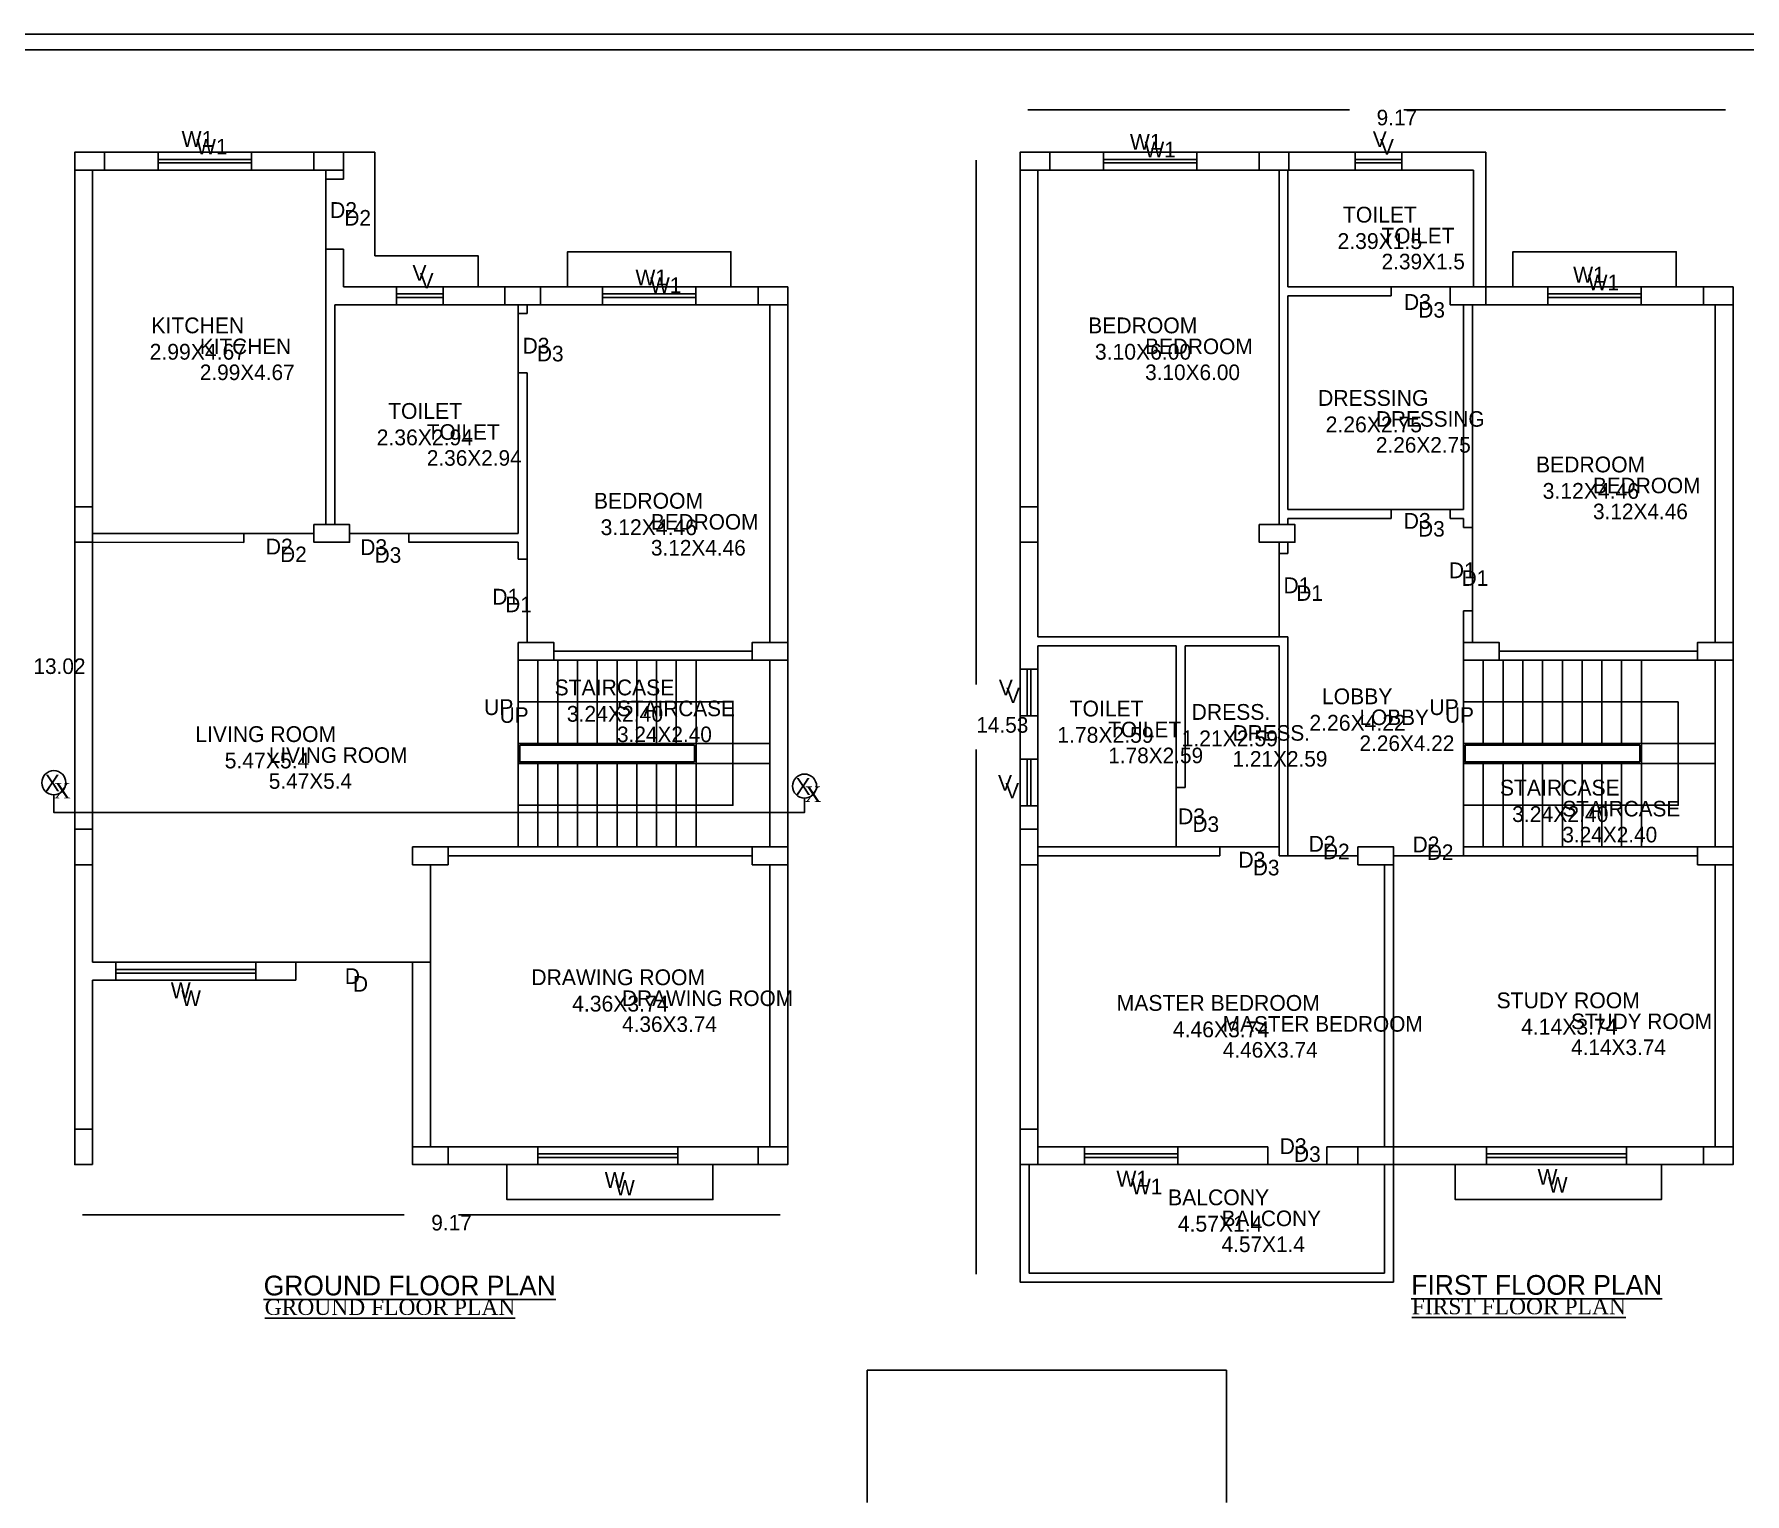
# Model space of a CAD drawing. Header units: metres. Extents: x -9383.9 to -9324.5, y 28762.6 to 28804.7.
# Drawn here: x -9367.95 to -9345.96, y 28785.9 to 28804.66 of the extents above; entities that cross this region are included whole.
import ezdxf

# ---------------------------------------------------------------- set-up
doc = ezdxf.new("R2010")
doc.units = ezdxf.units.M
for name, color, linetype in [('_D', 7, 'Continuous'), ('Chajja', 7, 'Continuous'), ('column', 7, 'Continuous'), ('FORMAT LINE', 7, 'Continuous'), ('rm text', 7, 'Continuous'), ('RM TXT', 7, 'Continuous'), ('SEC LINE', 7, 'Continuous'), ('SITE_PLAN', 7, 'Continuous'), ('STAIRS', 7, 'Continuous'), ('TEXT', 7, 'Continuous'), ('TEXT-D-W', 7, 'Continuous'), ('WALL', 7, 'Continuous'), ('win', 7, 'Continuous')]:
    doc.layers.add(name, color=color, linetype=linetype)

msp = doc.modelspace()

# ---------------------------------------------------------------- linework, layer by layer
at = {"layer": '_D'}
for p, q in [((-9352.623, 28787.483), (-9357.245, 28787.483)), ((-9357.245, 28787.483), (-9357.245, 28785.782)), ((-9352.623, 28785.782), (-9352.623, 28787.483))]:
    msp.add_line(p, q, dxfattribs=at)
at = {"layer": 'Chajja'}
for points in [[(-9363.976, 28803.144), (-9363.576, 28803.144), (-9363.576, 28801.814)], [(-9363.576, 28801.814), (-9362.247, 28801.814), (-9362.247, 28801.414)], [(-9361.096, 28801.414), (-9361.096, 28801.864), (-9358.996, 28801.864), (-9358.996, 28801.414)], [(-9348.942, 28801.414), (-9348.942, 28801.864), (-9346.842, 28801.864), (-9346.842, 28801.414)], [(-9361.877, 28790.128), (-9361.877, 28789.678), (-9359.227, 28789.678), (-9359.227, 28790.128)], [(-9349.684, 28790.128), (-9349.684, 28789.678), (-9347.034, 28789.678), (-9347.034, 28790.128)]]:
    msp.add_lwpolyline(points, dxfattribs=at)
at = {"layer": 'column'}
for points in [[(-9367.433, 28802.914), (-9367.052, 28802.914), (-9367.052, 28803.144), (-9367.433, 28803.144)], [(-9364.357, 28803.144), (-9363.976, 28803.144), (-9363.976, 28802.914), (-9364.357, 28802.914)], [(-9355.279, 28802.914), (-9354.898, 28802.914), (-9354.898, 28803.144), (-9355.279, 28803.144)], [(-9352.203, 28803.144), (-9351.822, 28803.144), (-9351.822, 28802.914), (-9352.203, 28802.914)], [(-9361.903, 28801.414), (-9361.445, 28801.414), (-9361.445, 28801.184), (-9361.903, 28801.184)], [(-9358.265, 28801.414), (-9358.646, 28801.414), (-9358.646, 28801.184), (-9358.265, 28801.184)], [(-9349.748, 28801.414), (-9349.291, 28801.414), (-9349.291, 28801.184), (-9349.748, 28801.184)], [(-9346.111, 28801.414), (-9346.492, 28801.414), (-9346.492, 28801.184), (-9346.111, 28801.184)], [(-9367.433, 28798.586), (-9367.203, 28798.586), (-9367.203, 28798.129), (-9367.433, 28798.129)], [(-9355.279, 28798.586), (-9355.049, 28798.586), (-9355.049, 28798.129), (-9355.279, 28798.129)], [(-9364.357, 28798.357), (-9363.9, 28798.357), (-9363.9, 28798.129), (-9364.357, 28798.129)], [(-9352.203, 28798.357), (-9351.746, 28798.357), (-9351.746, 28798.129), (-9352.203, 28798.129)], [(-9361.731, 28796.841), (-9361.274, 28796.841), (-9361.274, 28796.613), (-9361.731, 28796.613)], [(-9358.265, 28796.841), (-9358.722, 28796.841), (-9358.722, 28796.613), (-9358.265, 28796.613)], [(-9349.577, 28796.841), (-9349.12, 28796.841), (-9349.12, 28796.613), (-9349.577, 28796.613)], [(-9346.111, 28796.841), (-9346.568, 28796.841), (-9346.568, 28796.613), (-9346.111, 28796.613)], [(-9367.433, 28794.441), (-9367.203, 28794.441), (-9367.203, 28793.984), (-9367.433, 28793.984)], [(-9355.279, 28794.441), (-9355.049, 28794.441), (-9355.049, 28793.984), (-9355.279, 28793.984)], [(-9363.089, 28794.213), (-9362.632, 28794.213), (-9362.632, 28793.984), (-9363.089, 28793.984)], [(-9358.265, 28794.213), (-9358.722, 28794.213), (-9358.722, 28793.984), (-9358.265, 28793.984)], [(-9350.935, 28794.214), (-9350.478, 28794.214), (-9350.478, 28793.984), (-9350.935, 28793.984)], [(-9346.111, 28794.213), (-9346.568, 28794.213), (-9346.568, 28793.984), (-9346.111, 28793.984)], [(-9367.203, 28790.128), (-9367.433, 28790.128), (-9367.433, 28790.585), (-9367.203, 28790.585)], [(-9355.049, 28790.128), (-9355.279, 28790.128), (-9355.279, 28790.585), (-9355.049, 28790.585)], [(-9363.089, 28790.358), (-9362.632, 28790.358), (-9362.632, 28790.128), (-9363.089, 28790.128)], [(-9358.646, 28790.358), (-9358.265, 28790.358), (-9358.265, 28790.128), (-9358.646, 28790.128)], [(-9350.935, 28790.358), (-9350.478, 28790.358), (-9350.478, 28790.128), (-9350.935, 28790.128)], [(-9346.492, 28790.358), (-9346.111, 28790.358), (-9346.111, 28790.128), (-9346.492, 28790.128)]]:
    msp.add_lwpolyline(points, close=True, dxfattribs=at)
at = {"layer": 'FORMAT LINE'}
for points in [[(-9383.883, 28762.611), (-9324.483, 28762.611), (-9324.483, 28804.661), (-9383.883, 28804.661)], [(-9383.683, 28762.851), (-9324.683, 28762.851), (-9324.683, 28804.461), (-9383.683, 28804.461)]]:
    msp.add_lwpolyline(points, close=True, dxfattribs=at)
at = {"layer": 'SEC LINE'}
msp.add_lwpolyline([(-9358.05, 28794.839), (-9358.05, 28794.656), (-9367.702, 28794.656), (-9367.702, 28794.883)], dxfattribs=at)
for centre in [(-9367.702, 28795.038), (-9358.05, 28794.994)]:
    msp.add_circle(centre, 0.155, dxfattribs=at)
at = {"layer": 'SITE_PLAN'}
for p, q in [((-9383.883, 28804.661), (-9324.483, 28804.661)), ((-9324.483, 28804.661), (-9383.883, 28804.661)), ((-9324.683, 28804.461), (-9383.683, 28804.461)), ((-9355.179, 28803.69), (-9351.045, 28803.69)), ((-9346.211, 28803.69), (-9350.345, 28803.69)), ((-9367.052, 28803.144), (-9367.433, 28803.144)), ((-9367.433, 28803.144), (-9367.433, 28802.914)), ((-9366.362, 28803.144), (-9367.052, 28803.144)), ((-9367.052, 28802.914), (-9367.052, 28803.144)), ((-9366.362, 28802.914), (-9366.362, 28803.144)), ((-9366.362, 28803.144), (-9365.162, 28803.144)), ((-9366.362, 28803.052), (-9365.162, 28803.052)), ((-9366.362, 28803.006), (-9365.162, 28803.006)), ((-9364.357, 28803.144), (-9365.162, 28803.144)), ((-9365.162, 28802.914), (-9365.162, 28803.144)), ((-9364.357, 28803.144), (-9363.976, 28803.144)), ((-9364.357, 28802.914), (-9364.357, 28803.144)), ((-9363.976, 28803.144), (-9363.976, 28802.914)), ((-9363.976, 28803.144), (-9363.576, 28803.144)), ((-9363.576, 28803.144), (-9363.576, 28801.814)), ((-9355.842, 28803.044), (-9355.842, 28796.299)), ((-9354.898, 28803.144), (-9355.279, 28803.144)), ((-9355.279, 28803.144), (-9355.279, 28802.914)), ((-9354.208, 28803.144), (-9354.898, 28803.144)), ((-9354.898, 28802.914), (-9354.898, 28803.144)), ((-9354.208, 28802.914), (-9354.208, 28803.144)), ((-9354.208, 28803.144), (-9353.008, 28803.144)), ((-9354.208, 28803.052), (-9353.008, 28803.052)), ((-9354.208, 28803.006), (-9353.008, 28803.006)), ((-9352.203, 28803.144), (-9353.008, 28803.144)), ((-9353.008, 28802.914), (-9353.008, 28803.144)), ((-9352.203, 28803.144), (-9351.822, 28803.144)), ((-9352.203, 28802.914), (-9352.203, 28803.144)), ((-9351.822, 28803.144), (-9350.97, 28803.144)), ((-9351.822, 28803.144), (-9351.822, 28802.914)), ((-9350.97, 28803.144), (-9350.37, 28803.144)), ((-9350.97, 28802.914), (-9350.97, 28803.144)), ((-9350.97, 28803.052), (-9350.37, 28803.052)), ((-9350.97, 28803.006), (-9350.37, 28803.006)), ((-9350.37, 28803.144), (-9349.291, 28803.144)), ((-9350.37, 28802.914), (-9350.37, 28803.144)), ((-9349.291, 28801.414), (-9349.291, 28803.144)), ((-9367.433, 28802.914), (-9367.433, 28798.586)), ((-9367.433, 28802.914), (-9367.052, 28802.914)), ((-9367.203, 28802.914), (-9367.203, 28798.586)), ((-9367.052, 28802.914), (-9366.362, 28802.914)), ((-9366.362, 28802.914), (-9365.162, 28802.914)), ((-9365.162, 28802.914), (-9364.357, 28802.914)), ((-9363.976, 28802.914), (-9364.357, 28802.914)), ((-9364.206, 28802.914), (-9364.206, 28802.799)), ((-9364.206, 28802.799), (-9363.976, 28802.799)), ((-9364.206, 28802.799), (-9364.206, 28801.899)), ((-9363.976, 28802.799), (-9363.976, 28802.914)), ((-9355.279, 28802.914), (-9355.279, 28798.586)), ((-9355.279, 28802.914), (-9354.898, 28802.914)), ((-9355.049, 28802.914), (-9355.049, 28798.586)), ((-9354.898, 28802.914), (-9354.208, 28802.914)), ((-9354.208, 28802.914), (-9353.008, 28802.914)), ((-9353.008, 28802.914), (-9352.203, 28802.914)), ((-9351.822, 28802.914), (-9352.203, 28802.914)), ((-9351.95, 28798.357), (-9351.95, 28802.914)), ((-9351.835, 28801.414), (-9351.835, 28802.914)), ((-9351.835, 28802.914), (-9350.97, 28802.914)), ((-9350.97, 28802.914), (-9350.37, 28802.914)), ((-9350.37, 28802.914), (-9349.449, 28802.914)), ((-9349.449, 28801.414), (-9349.449, 28802.914)), ((-9364.206, 28801.899), (-9364.206, 28798.357)), ((-9364.206, 28801.899), (-9363.976, 28801.899)), ((-9363.976, 28801.414), (-9363.976, 28801.899)), ((-9363.576, 28801.814), (-9362.247, 28801.814)), ((-9362.247, 28801.814), (-9362.247, 28801.414)), ((-9361.096, 28801.414), (-9361.096, 28801.864)), ((-9361.096, 28801.864), (-9358.996, 28801.864)), ((-9358.996, 28801.864), (-9358.996, 28801.414)), ((-9348.942, 28801.414), (-9348.942, 28801.864)), ((-9348.942, 28801.864), (-9346.842, 28801.864)), ((-9346.842, 28801.864), (-9346.842, 28801.414)), ((-9363.976, 28801.414), (-9363.297, 28801.414)), ((-9363.297, 28801.184), (-9363.297, 28801.414)), ((-9363.297, 28801.414), (-9362.697, 28801.414)), ((-9363.297, 28801.322), (-9362.697, 28801.322)), ((-9363.297, 28801.276), (-9362.697, 28801.276)), ((-9362.697, 28801.184), (-9362.697, 28801.414)), ((-9362.697, 28801.414), (-9361.903, 28801.414)), ((-9361.903, 28801.414), (-9361.445, 28801.414)), ((-9361.903, 28801.184), (-9361.903, 28801.414)), ((-9361.445, 28801.414), (-9360.646, 28801.414)), ((-9361.445, 28801.414), (-9361.445, 28801.184)), ((-9360.646, 28801.414), (-9359.446, 28801.414)), ((-9360.646, 28801.184), (-9360.646, 28801.414)), ((-9360.646, 28801.322), (-9359.446, 28801.322)), ((-9360.646, 28801.276), (-9359.446, 28801.276)), ((-9359.446, 28801.414), (-9358.646, 28801.414)), ((-9359.446, 28801.184), (-9359.446, 28801.414)), ((-9358.265, 28801.414), (-9358.646, 28801.414)), ((-9358.646, 28801.414), (-9358.646, 28801.184)), ((-9358.265, 28801.184), (-9358.265, 28801.414)), ((-9351.835, 28801.414), (-9350.51, 28801.414)), ((-9351.835, 28798.549), (-9351.835, 28801.299)), ((-9351.835, 28801.299), (-9350.51, 28801.299)), ((-9350.51, 28801.299), (-9350.51, 28801.414)), ((-9349.748, 28801.414), (-9350.51, 28801.414)), ((-9349.748, 28801.414), (-9349.291, 28801.414)), ((-9349.748, 28801.184), (-9349.748, 28801.414)), ((-9349.291, 28801.414), (-9348.492, 28801.414)), ((-9349.291, 28801.414), (-9349.291, 28801.184)), ((-9348.492, 28801.414), (-9347.292, 28801.414)), ((-9348.492, 28801.184), (-9348.492, 28801.414)), ((-9348.492, 28801.322), (-9347.292, 28801.322)), ((-9348.492, 28801.276), (-9347.292, 28801.276)), ((-9347.292, 28801.184), (-9347.292, 28801.414)), ((-9347.292, 28801.414), (-9346.492, 28801.414)), ((-9346.111, 28801.414), (-9346.492, 28801.414)), ((-9346.492, 28801.414), (-9346.492, 28801.184)), ((-9346.111, 28796.841), (-9346.111, 28801.414)), ((-9346.111, 28801.184), (-9346.111, 28801.414)), ((-9364.091, 28798.357), (-9364.091, 28801.184)), ((-9364.091, 28801.184), (-9363.297, 28801.184)), ((-9363.297, 28801.184), (-9362.697, 28801.184)), ((-9362.697, 28801.184), (-9361.903, 28801.184)), ((-9361.445, 28801.184), (-9361.903, 28801.184)), ((-9361.731, 28801.184), (-9361.731, 28801.069)), ((-9361.731, 28801.069), (-9361.616, 28801.069)), ((-9361.731, 28800.307), (-9361.731, 28801.069)), ((-9361.616, 28801.184), (-9361.616, 28801.069)), ((-9361.445, 28801.184), (-9360.646, 28801.184)), ((-9360.646, 28801.184), (-9359.446, 28801.184)), ((-9359.446, 28801.184), (-9358.646, 28801.184)), ((-9358.646, 28801.184), (-9358.265, 28801.184)), ((-9358.495, 28801.184), (-9358.495, 28796.841)), ((-9358.265, 28801.184), (-9358.265, 28796.841)), ((-9349.291, 28801.184), (-9349.748, 28801.184)), ((-9349.577, 28798.549), (-9349.577, 28801.184)), ((-9349.462, 28798.319), (-9349.462, 28801.184)), ((-9349.291, 28801.184), (-9348.492, 28801.184)), ((-9348.492, 28801.184), (-9347.292, 28801.184)), ((-9347.292, 28801.184), (-9346.492, 28801.184)), ((-9346.492, 28801.184), (-9346.111, 28801.184)), ((-9346.341, 28796.841), (-9346.341, 28801.184)), ((-9361.731, 28800.307), (-9361.731, 28798.244)), ((-9361.731, 28800.307), (-9361.616, 28800.307)), ((-9361.616, 28800.307), (-9361.616, 28797.911)), ((-9367.433, 28798.586), (-9367.203, 28798.586)), ((-9367.433, 28798.129), (-9367.433, 28798.586)), ((-9367.203, 28798.586), (-9367.203, 28798.129)), ((-9355.279, 28798.586), (-9355.049, 28798.586)), ((-9355.279, 28798.129), (-9355.279, 28798.586)), ((-9355.049, 28798.586), (-9355.049, 28798.129)), ((-9351.835, 28798.549), (-9350.51, 28798.549)), ((-9351.835, 28798.357), (-9351.835, 28798.434)), ((-9351.835, 28798.434), (-9350.51, 28798.434)), ((-9350.51, 28798.434), (-9350.51, 28798.549)), ((-9349.748, 28798.549), (-9350.51, 28798.549)), ((-9349.748, 28798.549), (-9349.577, 28798.549)), ((-9349.748, 28798.434), (-9349.748, 28798.549)), ((-9349.748, 28798.434), (-9349.577, 28798.434)), ((-9349.577, 28798.319), (-9349.577, 28798.434)), ((-9367.203, 28798.244), (-9365.257, 28798.243)), ((-9365.257, 28798.128), (-9365.257, 28798.243)), ((-9365.257, 28798.243), (-9364.357, 28798.243)), ((-9364.357, 28798.357), (-9363.9, 28798.357)), ((-9364.357, 28798.129), (-9364.357, 28798.357)), ((-9363.9, 28798.357), (-9363.9, 28798.129)), ((-9363.138, 28798.243), (-9363.9, 28798.243)), ((-9363.138, 28798.243), (-9361.731, 28798.244)), ((-9363.138, 28798.243), (-9363.138, 28798.128)), ((-9352.203, 28798.357), (-9351.746, 28798.357)), ((-9352.203, 28798.129), (-9352.203, 28798.357)), ((-9351.746, 28798.357), (-9351.746, 28798.129)), ((-9349.577, 28798.319), (-9349.462, 28798.319)), ((-9349.462, 28797.249), (-9349.462, 28798.319)), ((-9367.433, 28798.129), (-9367.433, 28794.441)), ((-9367.203, 28798.129), (-9367.433, 28798.129)), ((-9367.203, 28798.129), (-9367.203, 28794.441)), ((-9367.203, 28798.129), (-9365.257, 28798.128)), ((-9363.9, 28798.129), (-9364.357, 28798.129)), ((-9363.138, 28798.129), (-9361.731, 28798.129)), ((-9361.731, 28798.129), (-9361.731, 28797.911)), ((-9355.279, 28798.129), (-9355.279, 28794.441)), ((-9355.049, 28798.129), (-9355.279, 28798.129)), ((-9355.049, 28798.129), (-9355.049, 28796.914)), ((-9351.746, 28798.129), (-9352.203, 28798.129)), ((-9351.95, 28797.984), (-9351.95, 28798.129)), ((-9351.95, 28797.984), (-9351.835, 28797.984)), ((-9351.95, 28797.984), (-9351.95, 28796.914)), ((-9351.835, 28797.984), (-9351.835, 28798.129)), ((-9361.731, 28797.911), (-9361.616, 28797.911)), ((-9361.616, 28797.911), (-9361.616, 28796.841)), ((-9349.577, 28796.841), (-9349.577, 28797.249)), ((-9349.577, 28797.249), (-9349.462, 28797.249)), ((-9349.462, 28796.841), (-9349.462, 28797.249)), ((-9361.731, 28796.841), (-9361.274, 28796.841)), ((-9361.731, 28796.613), (-9361.731, 28796.841)), ((-9361.274, 28796.841), (-9361.274, 28796.613)), ((-9358.265, 28796.841), (-9358.722, 28796.841)), ((-9358.722, 28796.841), (-9358.722, 28796.613)), ((-9358.265, 28796.613), (-9358.265, 28796.841)), ((-9355.049, 28796.914), (-9351.835, 28796.914)), ((-9351.835, 28796.799), (-9351.835, 28796.914)), ((-9349.577, 28796.841), (-9349.12, 28796.841)), ((-9349.577, 28796.613), (-9349.577, 28796.841)), ((-9349.12, 28796.841), (-9349.12, 28796.613)), ((-9346.111, 28796.841), (-9346.568, 28796.841)), ((-9346.568, 28796.841), (-9346.568, 28796.613)), ((-9346.111, 28796.613), (-9346.111, 28796.841)), ((-9361.731, 28795.54), (-9361.731, 28796.613)), ((-9361.274, 28796.613), (-9361.731, 28796.613)), ((-9361.477, 28795.54), (-9361.477, 28796.613)), ((-9361.274, 28796.728), (-9358.722, 28796.728)), ((-9361.274, 28796.613), (-9358.722, 28796.613)), ((-9361.223, 28795.54), (-9361.223, 28796.613)), ((-9360.969, 28795.54), (-9360.969, 28796.613)), ((-9360.715, 28795.54), (-9360.715, 28796.613)), ((-9360.461, 28795.54), (-9360.461, 28796.613)), ((-9360.207, 28795.54), (-9360.207, 28796.613)), ((-9359.953, 28795.54), (-9359.953, 28796.613)), ((-9359.699, 28795.54), (-9359.699, 28796.613)), ((-9359.445, 28794.213), (-9359.445, 28796.613)), ((-9358.722, 28796.613), (-9358.265, 28796.613)), ((-9358.495, 28796.613), (-9358.495, 28794.213)), ((-9358.265, 28796.613), (-9358.265, 28794.213)), ((-9355.049, 28796.799), (-9353.271, 28796.799)), ((-9355.049, 28796.799), (-9355.049, 28794.441)), ((-9353.271, 28796.799), (-9353.271, 28794.975)), ((-9353.156, 28796.799), (-9351.95, 28796.799)), ((-9353.156, 28796.799), (-9353.156, 28794.975)), ((-9351.95, 28796.799), (-9351.95, 28794.098)), ((-9351.835, 28796.799), (-9351.835, 28794.098)), ((-9349.577, 28795.54), (-9349.577, 28796.613)), ((-9349.12, 28796.613), (-9349.577, 28796.613)), ((-9349.323, 28795.54), (-9349.323, 28796.613)), ((-9349.12, 28796.728), (-9346.568, 28796.728)), ((-9349.12, 28796.613), (-9346.568, 28796.613)), ((-9349.069, 28795.54), (-9349.069, 28796.613)), ((-9348.815, 28795.54), (-9348.815, 28796.613)), ((-9348.561, 28795.54), (-9348.561, 28796.613)), ((-9348.307, 28795.54), (-9348.307, 28796.613)), ((-9348.053, 28795.54), (-9348.053, 28796.613)), ((-9347.799, 28795.54), (-9347.799, 28796.613)), ((-9347.545, 28795.54), (-9347.545, 28796.613)), ((-9347.291, 28794.213), (-9347.291, 28796.613)), ((-9346.568, 28796.613), (-9346.111, 28796.613)), ((-9346.341, 28796.613), (-9346.341, 28794.213)), ((-9346.111, 28796.613), (-9346.111, 28794.213)), ((-9355.279, 28796.499), (-9355.279, 28795.899)), ((-9355.049, 28796.499), (-9355.279, 28796.499)), ((-9355.187, 28796.499), (-9355.187, 28795.899)), ((-9355.141, 28796.499), (-9355.141, 28795.899)), ((-9355.049, 28796.499), (-9355.049, 28795.899)), ((-9355.049, 28795.899), (-9355.279, 28795.899)), ((-9361.731, 28795.286), (-9361.731, 28795.54)), ((-9361.731, 28795.54), (-9359.445, 28795.54)), ((-9361.711, 28795.306), (-9361.711, 28795.52)), ((-9361.711, 28795.52), (-9359.465, 28795.52)), ((-9359.465, 28795.52), (-9359.465, 28795.306)), ((-9359.445, 28795.54), (-9358.495, 28795.54)), ((-9359.445, 28795.54), (-9359.445, 28795.286)), ((-9349.577, 28795.286), (-9349.577, 28795.54)), ((-9349.577, 28795.54), (-9347.291, 28795.54)), ((-9349.557, 28795.306), (-9349.557, 28795.52)), ((-9349.557, 28795.52), (-9347.311, 28795.52)), ((-9347.311, 28795.52), (-9347.311, 28795.306)), ((-9347.291, 28795.54), (-9346.341, 28795.54)), ((-9347.291, 28795.54), (-9347.291, 28795.286)), ((-9359.465, 28795.306), (-9361.711, 28795.306)), ((-9355.842, 28788.718), (-9355.842, 28795.463)), ((-9355.279, 28794.741), (-9355.279, 28795.341)), ((-9355.049, 28795.341), (-9355.279, 28795.341)), ((-9355.187, 28794.741), (-9355.187, 28795.341)), ((-9355.141, 28794.741), (-9355.141, 28795.341)), ((-9355.049, 28794.741), (-9355.049, 28795.341)), ((-9347.311, 28795.306), (-9349.557, 28795.306)), ((-9361.731, 28794.213), (-9361.731, 28795.286)), ((-9359.445, 28795.286), (-9361.731, 28795.286)), ((-9361.477, 28794.213), (-9361.477, 28795.286)), ((-9361.223, 28794.213), (-9361.223, 28795.286)), ((-9360.969, 28794.213), (-9360.969, 28795.286)), ((-9360.715, 28794.213), (-9360.715, 28795.286)), ((-9360.461, 28794.213), (-9360.461, 28795.286)), ((-9360.207, 28794.213), (-9360.207, 28795.286)), ((-9359.953, 28794.213), (-9359.953, 28795.286)), ((-9359.699, 28794.213), (-9359.699, 28795.286)), ((-9359.445, 28795.286), (-9358.495, 28795.286)), ((-9349.577, 28794.213), (-9349.577, 28795.286)), ((-9347.291, 28795.286), (-9349.577, 28795.286)), ((-9349.323, 28794.213), (-9349.323, 28795.286)), ((-9349.069, 28794.213), (-9349.069, 28795.286)), ((-9348.815, 28794.213), (-9348.815, 28795.286)), ((-9348.561, 28794.213), (-9348.561, 28795.286)), ((-9348.307, 28794.213), (-9348.307, 28795.286)), ((-9348.053, 28794.213), (-9348.053, 28795.286)), ((-9347.799, 28794.213), (-9347.799, 28795.286)), ((-9347.545, 28794.213), (-9347.545, 28795.286)), ((-9347.291, 28795.286), (-9346.341, 28795.286)), ((-9367.702, 28794.656), (-9367.702, 28794.883)), ((-9353.156, 28794.975), (-9353.271, 28794.975)), ((-9353.271, 28794.975), (-9353.271, 28794.213)), ((-9358.05, 28794.656), (-9367.702, 28794.656)), ((-9358.05, 28794.839), (-9358.05, 28794.656)), ((-9355.049, 28794.741), (-9355.279, 28794.741)), ((-9367.433, 28794.441), (-9367.203, 28794.441)), ((-9367.433, 28793.984), (-9367.433, 28794.441)), ((-9367.203, 28794.441), (-9367.203, 28793.984)), ((-9355.279, 28794.441), (-9355.049, 28794.441)), ((-9355.279, 28793.984), (-9355.279, 28794.441)), ((-9355.049, 28794.441), (-9355.049, 28793.984)), ((-9363.089, 28794.213), (-9362.632, 28794.213)), ((-9363.089, 28793.984), (-9363.089, 28794.213)), ((-9362.632, 28794.213), (-9358.722, 28794.213)), ((-9362.632, 28794.213), (-9362.632, 28793.984)), ((-9358.265, 28794.213), (-9358.722, 28794.213)), ((-9358.722, 28794.213), (-9358.722, 28793.984)), ((-9358.265, 28793.984), (-9358.265, 28794.213)), ((-9352.712, 28794.213), (-9355.049, 28794.213)), ((-9352.712, 28794.098), (-9352.712, 28794.213)), ((-9352.712, 28794.213), (-9351.95, 28794.213)), ((-9350.935, 28794.214), (-9350.478, 28794.214)), ((-9350.935, 28793.984), (-9350.935, 28794.214)), ((-9350.478, 28794.214), (-9350.478, 28793.984)), ((-9349.577, 28794.213), (-9346.568, 28794.213)), ((-9349.577, 28794.213), (-9349.577, 28794.098)), ((-9346.111, 28794.213), (-9346.568, 28794.213)), ((-9346.568, 28794.213), (-9346.568, 28793.984)), ((-9346.111, 28793.984), (-9346.111, 28794.213)), ((-9367.433, 28793.984), (-9367.433, 28790.585)), ((-9367.203, 28793.984), (-9367.433, 28793.984)), ((-9367.203, 28793.984), (-9367.203, 28792.729)), ((-9362.632, 28793.984), (-9363.089, 28793.984)), ((-9362.859, 28792.729), (-9362.859, 28793.984)), ((-9362.632, 28794.098), (-9358.722, 28794.098)), ((-9358.722, 28793.984), (-9358.265, 28793.984)), ((-9358.495, 28793.984), (-9358.495, 28790.358)), ((-9358.265, 28793.984), (-9358.265, 28790.358)), ((-9355.279, 28793.984), (-9355.279, 28790.585)), ((-9355.049, 28793.984), (-9355.279, 28793.984)), ((-9352.712, 28794.098), (-9355.049, 28794.098)), ((-9355.049, 28790.585), (-9355.049, 28793.984)), ((-9351.835, 28794.098), (-9351.95, 28794.098)), ((-9351.835, 28794.098), (-9350.935, 28794.098)), ((-9350.478, 28793.984), (-9350.935, 28793.984)), ((-9350.593, 28793.984), (-9350.593, 28790.358)), ((-9349.577, 28794.098), (-9350.478, 28794.098)), ((-9350.478, 28793.984), (-9350.478, 28790.358)), ((-9349.577, 28794.098), (-9346.568, 28794.098)), ((-9346.568, 28793.984), (-9346.111, 28793.984)), ((-9346.341, 28793.984), (-9346.341, 28790.358)), ((-9346.111, 28793.984), (-9346.111, 28790.358)), ((-9367.203, 28792.729), (-9366.903, 28792.729)), ((-9366.903, 28792.729), (-9365.103, 28792.729)), ((-9366.903, 28792.499), (-9366.903, 28792.729)), ((-9365.103, 28792.729), (-9364.589, 28792.729)), ((-9365.103, 28792.499), (-9365.103, 28792.729)), ((-9364.589, 28792.499), (-9364.589, 28792.729)), ((-9363.089, 28792.729), (-9364.589, 28792.729)), ((-9363.089, 28792.729), (-9362.859, 28792.729)), ((-9363.089, 28792.729), (-9363.089, 28790.358)), ((-9362.859, 28792.729), (-9362.859, 28790.358)), ((-9367.203, 28790.585), (-9367.203, 28792.499)), ((-9367.203, 28792.499), (-9366.903, 28792.499)), ((-9366.903, 28792.637), (-9365.103, 28792.637)), ((-9366.903, 28792.591), (-9365.103, 28792.591)), ((-9366.903, 28792.499), (-9365.103, 28792.499)), ((-9365.103, 28792.499), (-9364.589, 28792.499)), ((-9367.433, 28790.128), (-9367.433, 28790.585)), ((-9367.433, 28790.585), (-9367.203, 28790.585)), ((-9367.203, 28790.585), (-9367.203, 28790.128)), ((-9355.279, 28790.128), (-9355.279, 28790.585)), ((-9355.279, 28790.585), (-9355.049, 28790.585)), ((-9355.049, 28790.585), (-9355.049, 28790.128)), ((-9363.089, 28790.358), (-9362.632, 28790.358)), ((-9363.089, 28790.128), (-9363.089, 28790.358)), ((-9362.632, 28790.358), (-9361.477, 28790.358)), ((-9362.632, 28790.358), (-9362.632, 28790.128)), ((-9361.477, 28790.358), (-9359.677, 28790.358)), ((-9361.477, 28790.128), (-9361.477, 28790.358)), ((-9361.477, 28790.266), (-9359.677, 28790.266)), ((-9359.677, 28790.358), (-9358.646, 28790.358)), ((-9359.677, 28790.128), (-9359.677, 28790.358)), ((-9358.646, 28790.358), (-9358.265, 28790.358)), ((-9358.646, 28790.128), (-9358.646, 28790.358)), ((-9358.265, 28790.358), (-9358.265, 28790.128)), ((-9354.449, 28790.358), (-9355.049, 28790.358)), ((-9354.449, 28790.358), (-9353.249, 28790.358)), ((-9354.449, 28790.128), (-9354.449, 28790.358)), ((-9354.449, 28790.266), (-9353.249, 28790.266)), ((-9352.095, 28790.358), (-9353.249, 28790.358)), ((-9353.249, 28790.128), (-9353.249, 28790.358)), ((-9352.095, 28790.128), (-9352.095, 28790.358)), ((-9350.935, 28790.358), (-9351.333, 28790.358)), ((-9351.333, 28790.128), (-9351.333, 28790.358)), ((-9350.935, 28790.358), (-9350.478, 28790.358)), ((-9350.935, 28790.128), (-9350.935, 28790.358)), ((-9350.478, 28790.358), (-9349.284, 28790.358)), ((-9350.478, 28790.358), (-9350.478, 28790.128)), ((-9349.284, 28790.358), (-9347.484, 28790.358)), ((-9349.284, 28790.128), (-9349.284, 28790.358)), ((-9349.284, 28790.266), (-9347.484, 28790.266)), ((-9347.484, 28790.358), (-9346.492, 28790.358)), ((-9347.484, 28790.128), (-9347.484, 28790.358)), ((-9346.492, 28790.358), (-9346.111, 28790.358)), ((-9346.492, 28790.128), (-9346.492, 28790.358)), ((-9346.111, 28790.358), (-9346.111, 28790.128)), ((-9367.203, 28790.128), (-9367.433, 28790.128)), ((-9362.632, 28790.128), (-9363.089, 28790.128)), ((-9362.632, 28790.128), (-9361.477, 28790.128)), ((-9361.877, 28790.128), (-9361.877, 28789.678)), ((-9361.477, 28790.22), (-9359.677, 28790.22)), ((-9361.477, 28790.128), (-9359.677, 28790.128)), ((-9359.677, 28790.128), (-9358.646, 28790.128)), ((-9359.227, 28789.678), (-9359.227, 28790.128)), ((-9358.265, 28790.128), (-9358.646, 28790.128)), ((-9355.049, 28790.128), (-9355.279, 28790.128)), ((-9355.279, 28790.128), (-9355.279, 28788.618)), ((-9355.164, 28790.128), (-9355.164, 28788.733)), ((-9354.449, 28790.128), (-9355.049, 28790.128)), ((-9354.449, 28790.22), (-9353.249, 28790.22)), ((-9354.449, 28790.128), (-9353.249, 28790.128)), ((-9352.095, 28790.128), (-9353.249, 28790.128)), ((-9351.333, 28790.128), (-9352.095, 28790.128)), ((-9350.935, 28790.128), (-9351.333, 28790.128)), ((-9350.478, 28790.128), (-9350.935, 28790.128)), ((-9350.594, 28788.733), (-9350.594, 28790.128)), ((-9350.479, 28788.618), (-9350.479, 28790.128)), ((-9349.284, 28790.128), (-9350.478, 28790.128)), ((-9349.684, 28790.128), (-9349.684, 28789.678)), ((-9349.284, 28790.22), (-9347.484, 28790.22)), ((-9349.284, 28790.128), (-9347.484, 28790.128)), ((-9347.484, 28790.128), (-9346.492, 28790.128)), ((-9347.034, 28789.678), (-9347.034, 28790.128)), ((-9346.111, 28790.128), (-9346.492, 28790.128)), ((-9361.877, 28789.678), (-9359.227, 28789.678)), ((-9349.684, 28789.678), (-9347.034, 28789.678)), ((-9367.333, 28789.481), (-9363.199, 28789.481)), ((-9358.365, 28789.481), (-9362.499, 28789.481)), ((-9355.164, 28788.733), (-9350.594, 28788.733)), ((-9355.279, 28788.618), (-9350.479, 28788.618)), ((-9352.623, 28787.483), (-9357.245, 28787.483)), ((-9357.245, 28787.483), (-9357.245, 28785.782)), ((-9352.623, 28785.782), (-9352.623, 28787.483))]:
    msp.add_line(p, q, dxfattribs=at)
for points in [[(-9361.731, 28794.749), (-9358.97, 28794.749), (-9358.97, 28796.076)], [(-9358.97, 28796.076), (-9361.731, 28796.076)], [(-9349.577, 28794.749), (-9346.816, 28794.749), (-9346.816, 28796.076)], [(-9346.816, 28796.076), (-9349.577, 28796.076)]]:
    msp.add_lwpolyline(points, dxfattribs=at)
for centre in [(-9367.702, 28795.038), (-9358.05, 28794.994)]:
    msp.add_circle(centre, 0.155, dxfattribs=at)
at = {"layer": 'STAIRS'}
for p, q in [((-9361.731, 28795.54), (-9361.731, 28796.613)), ((-9361.477, 28795.54), (-9361.477, 28796.613)), ((-9361.223, 28795.54), (-9361.223, 28796.613)), ((-9360.969, 28795.54), (-9360.969, 28796.613)), ((-9360.715, 28795.54), (-9360.715, 28796.613)), ((-9360.461, 28795.54), (-9360.461, 28796.613)), ((-9360.207, 28795.54), (-9360.207, 28796.613)), ((-9359.953, 28795.54), (-9359.953, 28796.613)), ((-9359.699, 28795.54), (-9359.699, 28796.613)), ((-9359.445, 28794.213), (-9359.445, 28796.613)), ((-9349.577, 28795.54), (-9349.577, 28796.613)), ((-9349.323, 28795.54), (-9349.323, 28796.613)), ((-9349.069, 28795.54), (-9349.069, 28796.613)), ((-9348.815, 28795.54), (-9348.815, 28796.613)), ((-9348.561, 28795.54), (-9348.561, 28796.613)), ((-9348.307, 28795.54), (-9348.307, 28796.613)), ((-9348.053, 28795.54), (-9348.053, 28796.613)), ((-9347.799, 28795.54), (-9347.799, 28796.613)), ((-9347.545, 28795.54), (-9347.545, 28796.613)), ((-9347.291, 28794.213), (-9347.291, 28796.613)), ((-9359.445, 28795.54), (-9358.495, 28795.54)), ((-9347.291, 28795.54), (-9346.341, 28795.54)), ((-9361.731, 28794.213), (-9361.731, 28795.286)), ((-9361.477, 28794.213), (-9361.477, 28795.286)), ((-9361.223, 28794.213), (-9361.223, 28795.286)), ((-9360.969, 28794.213), (-9360.969, 28795.286)), ((-9360.715, 28794.213), (-9360.715, 28795.286)), ((-9360.461, 28794.213), (-9360.461, 28795.286)), ((-9360.207, 28794.213), (-9360.207, 28795.286)), ((-9359.953, 28794.213), (-9359.953, 28795.286)), ((-9359.699, 28794.213), (-9359.699, 28795.286)), ((-9359.445, 28795.286), (-9358.495, 28795.286)), ((-9349.577, 28794.213), (-9349.577, 28795.286)), ((-9349.323, 28794.213), (-9349.323, 28795.286)), ((-9349.069, 28794.213), (-9349.069, 28795.286)), ((-9348.815, 28794.213), (-9348.815, 28795.286)), ((-9348.561, 28794.213), (-9348.561, 28795.286)), ((-9348.307, 28794.213), (-9348.307, 28795.286)), ((-9348.053, 28794.213), (-9348.053, 28795.286)), ((-9347.799, 28794.213), (-9347.799, 28795.286)), ((-9347.545, 28794.213), (-9347.545, 28795.286)), ((-9347.291, 28795.286), (-9346.341, 28795.286))]:
    msp.add_line(p, q, dxfattribs=at)
at = {"layer": 'WALL'}
for p, q in [((-9355.179, 28803.69), (-9351.045, 28803.69)), ((-9346.211, 28803.69), (-9350.345, 28803.69)), ((-9366.362, 28803.144), (-9367.052, 28803.144)), ((-9364.357, 28803.144), (-9365.162, 28803.144)), ((-9355.842, 28803.044), (-9355.842, 28796.299)), ((-9354.208, 28803.144), (-9354.898, 28803.144)), ((-9352.203, 28803.144), (-9353.008, 28803.144)), ((-9351.822, 28803.144), (-9350.97, 28803.144)), ((-9350.37, 28803.144), (-9349.291, 28803.144)), ((-9349.291, 28801.414), (-9349.291, 28803.144)), ((-9367.433, 28802.914), (-9367.433, 28798.586)), ((-9367.203, 28802.914), (-9367.203, 28798.586)), ((-9364.206, 28802.914), (-9364.206, 28802.799)), ((-9364.206, 28802.799), (-9363.976, 28802.799)), ((-9363.976, 28802.799), (-9363.976, 28802.914)), ((-9355.279, 28802.914), (-9355.279, 28798.586)), ((-9355.049, 28802.914), (-9355.049, 28798.586)), ((-9351.95, 28798.357), (-9351.95, 28802.914)), ((-9351.835, 28802.914), (-9350.97, 28802.914)), ((-9351.835, 28801.414), (-9351.835, 28802.914)), ((-9350.37, 28802.914), (-9349.449, 28802.914)), ((-9349.449, 28801.414), (-9349.449, 28802.914)), ((-9364.206, 28801.899), (-9363.976, 28801.899)), ((-9364.206, 28801.899), (-9364.206, 28798.357)), ((-9363.976, 28801.414), (-9363.976, 28801.899)), ((-9363.976, 28801.414), (-9363.297, 28801.414)), ((-9362.697, 28801.414), (-9361.903, 28801.414)), ((-9361.445, 28801.414), (-9360.646, 28801.414)), ((-9359.446, 28801.414), (-9358.646, 28801.414)), ((-9351.835, 28801.414), (-9350.51, 28801.414)), ((-9351.835, 28798.549), (-9351.835, 28801.299)), ((-9351.835, 28801.299), (-9350.51, 28801.299)), ((-9350.51, 28801.299), (-9350.51, 28801.414)), ((-9349.291, 28801.414), (-9348.492, 28801.414)), ((-9347.292, 28801.414), (-9346.492, 28801.414)), ((-9346.111, 28796.841), (-9346.111, 28801.414)), ((-9364.091, 28801.184), (-9363.297, 28801.184)), ((-9364.091, 28798.357), (-9364.091, 28801.184)), ((-9362.697, 28801.184), (-9361.903, 28801.184)), ((-9361.731, 28801.184), (-9361.731, 28801.069)), ((-9361.731, 28801.069), (-9361.616, 28801.069)), ((-9361.616, 28801.184), (-9361.616, 28801.069)), ((-9361.445, 28801.184), (-9360.646, 28801.184)), ((-9359.446, 28801.184), (-9358.646, 28801.184)), ((-9358.495, 28801.184), (-9358.495, 28796.841)), ((-9358.265, 28801.184), (-9358.265, 28796.841)), ((-9349.577, 28798.549), (-9349.577, 28801.184)), ((-9349.462, 28798.319), (-9349.462, 28801.184)), ((-9349.291, 28801.184), (-9348.492, 28801.184)), ((-9347.292, 28801.184), (-9346.492, 28801.184)), ((-9346.341, 28796.841), (-9346.341, 28801.184)), ((-9361.731, 28800.307), (-9361.616, 28800.307)), ((-9361.731, 28800.307), (-9361.731, 28798.244)), ((-9361.616, 28800.307), (-9361.616, 28797.911)), ((-9351.835, 28798.549), (-9350.51, 28798.549)), ((-9351.835, 28798.434), (-9350.51, 28798.434)), ((-9351.835, 28798.357), (-9351.835, 28798.434)), ((-9350.51, 28798.434), (-9350.51, 28798.549)), ((-9349.748, 28798.434), (-9349.748, 28798.549)), ((-9349.748, 28798.549), (-9349.577, 28798.549)), ((-9349.748, 28798.434), (-9349.577, 28798.434)), ((-9349.577, 28798.319), (-9349.577, 28798.434)), ((-9367.203, 28798.244), (-9365.257, 28798.243)), ((-9365.257, 28798.128), (-9365.257, 28798.243)), ((-9363.138, 28798.243), (-9361.731, 28798.244)), ((-9363.138, 28798.243), (-9363.138, 28798.128)), ((-9349.577, 28798.319), (-9349.462, 28798.319)), ((-9367.433, 28798.129), (-9367.433, 28794.441)), ((-9367.203, 28798.129), (-9365.257, 28798.128)), ((-9367.203, 28798.129), (-9367.203, 28794.441)), ((-9363.138, 28798.129), (-9361.731, 28798.129)), ((-9361.731, 28798.129), (-9361.731, 28797.911)), ((-9355.279, 28798.129), (-9355.279, 28794.441)), ((-9355.049, 28798.129), (-9355.049, 28796.914)), ((-9351.95, 28797.984), (-9351.95, 28798.129)), ((-9351.95, 28797.984), (-9351.835, 28797.984)), ((-9351.835, 28797.984), (-9351.835, 28798.129)), ((-9361.731, 28797.911), (-9361.616, 28797.911)), ((-9349.577, 28796.841), (-9349.577, 28797.249)), ((-9349.577, 28797.249), (-9349.462, 28797.249)), ((-9349.462, 28796.841), (-9349.462, 28797.249)), ((-9355.049, 28796.914), (-9351.835, 28796.914)), ((-9351.835, 28796.799), (-9351.835, 28796.914)), ((-9361.274, 28796.728), (-9358.722, 28796.728)), ((-9361.274, 28796.613), (-9358.722, 28796.613)), ((-9358.495, 28796.613), (-9358.495, 28794.213)), ((-9358.265, 28796.613), (-9358.265, 28794.213)), ((-9355.049, 28796.799), (-9353.271, 28796.799)), ((-9355.049, 28796.799), (-9355.049, 28794.441)), ((-9353.271, 28796.799), (-9353.271, 28794.975)), ((-9353.156, 28796.799), (-9353.156, 28794.975)), ((-9353.156, 28796.799), (-9351.95, 28796.799)), ((-9351.95, 28796.799), (-9351.95, 28794.098)), ((-9351.835, 28796.799), (-9351.835, 28794.098)), ((-9349.12, 28796.728), (-9346.568, 28796.728)), ((-9349.12, 28796.613), (-9346.568, 28796.613)), ((-9346.341, 28796.613), (-9346.341, 28794.213)), ((-9346.111, 28796.613), (-9346.111, 28794.213)), ((-9355.842, 28788.718), (-9355.842, 28795.463)), ((-9353.156, 28794.975), (-9353.271, 28794.975)), ((-9362.632, 28794.213), (-9358.722, 28794.213)), ((-9352.712, 28794.213), (-9355.049, 28794.213)), ((-9352.712, 28794.098), (-9352.712, 28794.213)), ((-9349.577, 28794.213), (-9346.568, 28794.213)), ((-9349.577, 28794.213), (-9349.577, 28794.098)), ((-9367.433, 28793.984), (-9367.433, 28790.585)), ((-9367.203, 28793.984), (-9367.203, 28792.729)), ((-9362.632, 28794.098), (-9358.722, 28794.098)), ((-9358.495, 28793.984), (-9358.495, 28790.358)), ((-9358.265, 28793.984), (-9358.265, 28790.358)), ((-9355.279, 28793.984), (-9355.279, 28790.585)), ((-9352.712, 28794.098), (-9355.049, 28794.098)), ((-9355.049, 28790.585), (-9355.049, 28793.984)), ((-9351.835, 28794.098), (-9351.95, 28794.098)), ((-9350.593, 28793.984), (-9350.593, 28790.358)), ((-9350.478, 28793.984), (-9350.478, 28790.358)), ((-9349.577, 28794.098), (-9346.568, 28794.098)), ((-9346.341, 28793.984), (-9346.341, 28790.358)), ((-9346.111, 28793.984), (-9346.111, 28790.358)), ((-9367.203, 28792.729), (-9366.903, 28792.729)), ((-9365.103, 28792.729), (-9364.589, 28792.729)), ((-9364.589, 28792.499), (-9364.589, 28792.729)), ((-9363.089, 28792.729), (-9363.089, 28790.358)), ((-9363.089, 28792.729), (-9362.859, 28792.729)), ((-9362.859, 28792.729), (-9362.859, 28790.358)), ((-9367.203, 28792.499), (-9366.903, 28792.499)), ((-9367.203, 28790.585), (-9367.203, 28792.499)), ((-9365.103, 28792.499), (-9364.589, 28792.499)), ((-9362.632, 28790.358), (-9361.477, 28790.358)), ((-9359.677, 28790.358), (-9358.646, 28790.358)), ((-9354.449, 28790.358), (-9355.049, 28790.358)), ((-9352.095, 28790.358), (-9353.249, 28790.358)), ((-9352.095, 28790.128), (-9352.095, 28790.358)), ((-9350.935, 28790.358), (-9351.333, 28790.358)), ((-9351.333, 28790.128), (-9351.333, 28790.358)), ((-9350.478, 28790.358), (-9349.284, 28790.358)), ((-9347.484, 28790.358), (-9346.492, 28790.358)), ((-9362.632, 28790.128), (-9361.477, 28790.128)), ((-9359.677, 28790.128), (-9358.646, 28790.128)), ((-9354.449, 28790.128), (-9355.049, 28790.128)), ((-9352.095, 28790.128), (-9353.249, 28790.128)), ((-9350.935, 28790.128), (-9351.333, 28790.128)), ((-9349.284, 28790.128), (-9350.478, 28790.128)), ((-9347.484, 28790.128), (-9346.492, 28790.128)), ((-9367.333, 28789.481), (-9363.199, 28789.481)), ((-9358.365, 28789.481), (-9362.499, 28789.481))]:
    msp.add_line(p, q, dxfattribs=at)
msp.add_lwpolyline([(-9383.883, 28762.611), (-9383.883, 28804.661), (-9324.483, 28804.661), (-9324.483, 28762.611)], close=True, dxfattribs=at)
for points in [[(-9367.052, 28802.914), (-9366.362, 28802.914)], [(-9365.162, 28802.914), (-9364.357, 28802.914)], [(-9354.898, 28802.914), (-9354.208, 28802.914)], [(-9353.008, 28802.914), (-9352.203, 28802.914)]]:
    msp.add_lwpolyline(points, dxfattribs=at)
at = {"layer": 'win'}
for p, q in [((-9366.362, 28802.914), (-9366.362, 28803.144)), ((-9366.362, 28803.144), (-9365.162, 28803.144)), ((-9366.362, 28803.052), (-9365.162, 28803.052)), ((-9366.362, 28803.006), (-9365.162, 28803.006)), ((-9365.162, 28802.914), (-9365.162, 28803.144)), ((-9354.208, 28802.914), (-9354.208, 28803.144)), ((-9354.208, 28803.144), (-9353.008, 28803.144)), ((-9354.208, 28803.052), (-9353.008, 28803.052)), ((-9354.208, 28803.006), (-9353.008, 28803.006)), ((-9353.008, 28802.914), (-9353.008, 28803.144)), ((-9350.97, 28802.914), (-9350.97, 28803.144)), ((-9350.97, 28803.144), (-9350.37, 28803.144)), ((-9350.97, 28803.052), (-9350.37, 28803.052)), ((-9350.97, 28803.006), (-9350.37, 28803.006)), ((-9350.37, 28802.914), (-9350.37, 28803.144)), ((-9366.362, 28802.914), (-9365.162, 28802.914)), ((-9364.206, 28802.799), (-9364.206, 28801.899)), ((-9354.208, 28802.914), (-9353.008, 28802.914)), ((-9350.97, 28802.914), (-9350.37, 28802.914)), ((-9363.297, 28801.184), (-9363.297, 28801.414)), ((-9363.297, 28801.414), (-9362.697, 28801.414)), ((-9363.297, 28801.322), (-9362.697, 28801.322)), ((-9363.297, 28801.276), (-9362.697, 28801.276)), ((-9362.697, 28801.184), (-9362.697, 28801.414)), ((-9360.646, 28801.184), (-9360.646, 28801.414)), ((-9360.646, 28801.414), (-9359.446, 28801.414)), ((-9360.646, 28801.322), (-9359.446, 28801.322)), ((-9360.646, 28801.276), (-9359.446, 28801.276)), ((-9359.446, 28801.184), (-9359.446, 28801.414)), ((-9349.748, 28801.414), (-9350.51, 28801.414)), ((-9348.492, 28801.184), (-9348.492, 28801.414)), ((-9348.492, 28801.414), (-9347.292, 28801.414)), ((-9348.492, 28801.322), (-9347.292, 28801.322)), ((-9348.492, 28801.276), (-9347.292, 28801.276)), ((-9347.292, 28801.184), (-9347.292, 28801.414)), ((-9363.297, 28801.184), (-9362.697, 28801.184)), ((-9361.731, 28800.307), (-9361.731, 28801.069)), ((-9360.646, 28801.184), (-9359.446, 28801.184)), ((-9348.492, 28801.184), (-9347.292, 28801.184)), ((-9349.748, 28798.549), (-9350.51, 28798.549)), ((-9365.257, 28798.243), (-9364.357, 28798.243)), ((-9363.138, 28798.243), (-9363.9, 28798.243)), ((-9349.462, 28797.249), (-9349.462, 28798.319)), ((-9351.95, 28797.984), (-9351.95, 28796.914)), ((-9361.616, 28797.911), (-9361.616, 28796.841)), ((-9355.279, 28796.499), (-9355.279, 28795.899)), ((-9355.049, 28796.499), (-9355.279, 28796.499)), ((-9355.187, 28796.499), (-9355.187, 28795.899)), ((-9355.141, 28796.499), (-9355.141, 28795.899)), ((-9355.049, 28796.499), (-9355.049, 28795.899)), ((-9355.049, 28795.899), (-9355.279, 28795.899)), ((-9355.279, 28794.741), (-9355.279, 28795.341)), ((-9355.049, 28795.341), (-9355.279, 28795.341)), ((-9355.187, 28794.741), (-9355.187, 28795.341)), ((-9355.141, 28794.741), (-9355.141, 28795.341)), ((-9355.049, 28794.741), (-9355.049, 28795.341)), ((-9353.271, 28794.975), (-9353.271, 28794.213)), ((-9355.049, 28794.741), (-9355.279, 28794.741)), ((-9352.712, 28794.213), (-9351.95, 28794.213)), ((-9362.859, 28792.729), (-9362.859, 28793.984)), ((-9351.835, 28794.098), (-9350.935, 28794.098)), ((-9349.577, 28794.098), (-9350.478, 28794.098)), ((-9366.903, 28792.499), (-9366.903, 28792.729)), ((-9366.903, 28792.729), (-9365.103, 28792.729)), ((-9365.103, 28792.499), (-9365.103, 28792.729)), ((-9363.089, 28792.729), (-9364.589, 28792.729)), ((-9366.903, 28792.637), (-9365.103, 28792.637)), ((-9366.903, 28792.591), (-9365.103, 28792.591)), ((-9366.903, 28792.499), (-9365.103, 28792.499)), ((-9361.477, 28790.358), (-9359.677, 28790.358)), ((-9361.477, 28790.128), (-9361.477, 28790.358)), ((-9361.477, 28790.266), (-9359.677, 28790.266)), ((-9359.677, 28790.128), (-9359.677, 28790.358)), ((-9354.449, 28790.128), (-9354.449, 28790.358)), ((-9354.449, 28790.358), (-9353.249, 28790.358)), ((-9354.449, 28790.266), (-9353.249, 28790.266)), ((-9353.249, 28790.128), (-9353.249, 28790.358)), ((-9349.284, 28790.358), (-9347.484, 28790.358)), ((-9349.284, 28790.128), (-9349.284, 28790.358)), ((-9349.284, 28790.266), (-9347.484, 28790.266)), ((-9347.484, 28790.128), (-9347.484, 28790.358)), ((-9361.477, 28790.22), (-9359.677, 28790.22)), ((-9361.477, 28790.128), (-9359.677, 28790.128)), ((-9354.449, 28790.22), (-9353.249, 28790.22)), ((-9354.449, 28790.128), (-9353.249, 28790.128)), ((-9351.333, 28790.128), (-9352.095, 28790.128)), ((-9349.284, 28790.22), (-9347.484, 28790.22)), ((-9349.284, 28790.128), (-9347.484, 28790.128))]:
    msp.add_line(p, q, dxfattribs=at)
for points in [[(-9359.445, 28795.286), (-9361.731, 28795.286), (-9361.731, 28795.54), (-9359.445, 28795.54)], [(-9359.465, 28795.306), (-9361.711, 28795.306), (-9361.711, 28795.52), (-9359.465, 28795.52)], [(-9347.291, 28795.286), (-9349.577, 28795.286), (-9349.577, 28795.54), (-9347.291, 28795.54)], [(-9347.311, 28795.306), (-9349.557, 28795.306), (-9349.557, 28795.52), (-9347.311, 28795.52)]]:
    msp.add_lwpolyline(points, close=True, dxfattribs=at)
for points in [[(-9355.279, 28790.128), (-9355.279, 28788.618), (-9350.479, 28788.618), (-9350.479, 28790.128)], [(-9355.164, 28790.128), (-9355.164, 28788.733), (-9350.594, 28788.733), (-9350.594, 28790.128)]]:
    msp.add_lwpolyline(points, dxfattribs=at)

# ---------------------------------------------------------------- texts
at = {"layer": 'rm text', "char_height": 0.2, "attachment_point": 1}
for insert in [(-9367.703, 28795.035), (-9358.051, 28794.99)]:
    msp.add_mtext('{\\fTimes New Roman|b0|i0|c0|p18;\\C1;X}', dxfattribs=dict(at, insert=insert))
at = {"layer": 'RM TXT', "char_height": 0.2, "attachment_point": 1}
for s, insert in [('TOILET\\P2.39X1.5', (-9350.631, 28802.172)), ('KITCHEN\\P2.99X4.67', (-9365.825, 28800.748)), ('BEDROOM\\P3.10X6.00', (-9353.671, 28800.748)), ('DRESSING\\P2.26X2.75', (-9350.704, 28799.815)), ('\\pt65.2272;TOILET\\P\\ptz;2.36X2.94', (-9362.906, 28799.647)), ('BEDROOM\\P3.12X4.46', (-9347.913, 28798.959)), ('BEDROOM\\P3.12X4.46', (-9360.025, 28798.492)), ('UP', (-9361.969, 28796.008)), ('STAIRCASE\\P3.24X2.40', (-9360.461, 28796.093)), ('LOBBY\\P2.26X4.22 ', (-9350.915, 28795.979)), ('UP', (-9349.815, 28796.008)), ('TOILET\\P1.78X2.59', (-9354.145, 28795.822)), ('DRESS.\\P1.21X2.59', (-9352.547, 28795.778)), ('LIVING ROOM\\P5.47X5.4', (-9364.938, 28795.493)), ('STAIRCASE\\P3.24X2.40', (-9348.307, 28794.804)), ('DRAWING ROOM\\P4.36X3.74', (-9360.396, 28792.367)), ('MASTER BEDROOM\\P4.46X3.74', (-9352.673, 28792.037)), ('STUDY ROOM\\P4.14X3.74', (-9348.195, 28792.07)), ('BALCONY\\P4.57X1.4', (-9352.688, 28789.537))]:
    msp.add_mtext(s, dxfattribs=dict(at, insert=insert))
at = {"layer": 'SITE_PLAN'}
for s, height, p in [('W1', 0.2032, (-9366.059, 28803.213)), ('W1', 0.2032, (-9353.867, 28803.177)), ('V', 0.203, (-9350.745, 28803.211)), ('D2', 0.2032, (-9364.151, 28802.299)), ('TOILET', 0.2032, (-9351.128, 28802.24)), ('2.39X1.5', 0.2032, (-9351.198, 28801.9)), ('V', 0.203, (-9363.091, 28801.491)), ('W1', 0.2032, (-9348.168, 28801.468)), ('W1', 0.2032, (-9360.224, 28801.433)), ('D3', 0.2032, (-9350.344, 28801.117)), ('KITCHEN', 0.2032, (-9366.447, 28800.816)), ('BEDROOM', 0.2032, (-9354.404, 28800.816)), ('2.99X4.67', 0.2032, (-9366.47, 28800.477)), ('D3', 0.2032, (-9361.676, 28800.555)), ('3.10X6.00', 0.2032, (-9354.317, 28800.477)), ('TOILET', 0.2032, (-9363.404, 28799.716)), ('DRESSING', 0.2032, (-9351.448, 28799.883)), ('2.26X2.75', 0.2032, (-9351.35, 28799.543)), ('2.36X2.94', 0.2032, (-9363.551, 28799.376)), ('BEDROOM', 0.2032, (-9348.646, 28799.028)), ('3.12X4.46', 0.2032, (-9348.56, 28798.688)), ('BEDROOM', 0.2032, (-9360.758, 28798.561)), ('3.12X4.46', 0.2032, (-9360.672, 28798.221)), ('D3', 0.2032, (-9350.347, 28798.302)), ('D2', 0.2032, (-9364.977, 28797.972)), ('D3', 0.2032, (-9363.763, 28797.965)), ('D1', 0.2032, (-9349.767, 28797.667)), ('D1', 0.2032, (-9362.065, 28797.328)), ('D1', 0.2032, (-9351.893, 28797.474)), ('STAIRCASE', 0.2032, (-9361.264, 28796.161)), ('V', 0.203, (-9355.553, 28796.16)), ('LOBBY', 0.2032, (-9351.398, 28796.047)), ('UP', 0.2032, (-9362.171, 28795.908)), ('3.24X2.40', 0.2032, (-9361.107, 28795.822)), ('TOILET', 0.2032, (-9354.642, 28795.89)), ('DRESS.', 0.2032, (-9353.074, 28795.846)), ('UP', 0.2032, (-9350.017, 28795.908)), ('LIVING ROOM', 0.2032, (-9365.884, 28795.561)), ('1.78X2.59', 0.2032, (-9354.801, 28795.551)), ('2.26X4.22', 0.2032, (-9351.559, 28795.707)), ('1.21X2.59', 0.2032, (-9353.203, 28795.506)), ('5.47X5.4', 0.2032, (-9365.505, 28795.222)), ('X', 0.217, (-9367.818, 28794.926)), ('X', 0.217, (-9358.166, 28794.882)), ('V', 0.203, (-9355.563, 28794.934)), ('STAIRCASE', 0.2032, (-9349.11, 28794.873)), ('D3', 0.2032, (-9353.248, 28794.504)), ('3.24X2.40', 0.2032, (-9348.953, 28794.533)), ('D2', 0.2032, (-9351.569, 28794.151)), ('D2', 0.2032, (-9350.234, 28794.143)), ('D3', 0.2032, (-9352.472, 28793.946)), ('D', 0.203, (-9363.961, 28792.45)), ('W', 0.203, (-9366.198, 28792.267)), ('DRAWING ROOM', 0.2032, (-9361.563, 28792.435)), ('4.36X3.74', 0.2032, (-9361.038, 28792.096)), ('MASTER BEDROOM', 0.2032, (-9354.037, 28792.105)), ('STUDY ROOM', 0.2032, (-9349.153, 28792.138)), ('4.14X3.74', 0.2032, (-9348.837, 28791.799)), ('4.46X3.74', 0.2032, (-9353.315, 28791.765)), ('D3', 0.2032, (-9351.942, 28790.263)), ('W', 0.203, (-9360.619, 28789.829)), ('W1', 0.2032, (-9354.04, 28789.845)), ('W', 0.203, (-9348.626, 28789.868)), ('BALCONY', 0.2032, (-9353.376, 28789.605)), ('4.57X1.4', 0.2032, (-9353.251, 28789.266)), ('%%UGROUND FLOOR PLAN', 0.254, (-9365.004, 28788.446)), ('%%UFIRST FLOOR PLAN', 0.254, (-9350.249, 28788.454))]:
    msp.add_text(s, height=height, dxfattribs=at).set_placement(p)
at = {"layer": 'SITE_PLAN', "char_height": 0.2, "attachment_point": 1}
for s, insert in [('\\A1;9.17', (-9350.695, 28803.69)), ('\\A1;13.02', (-9367.964, 28796.636)), ('\\A1;14.53', (-9355.842, 28795.881)), ('\\A1;9.17', (-9362.849, 28789.481))]:
    msp.add_mtext(s, dxfattribs=dict(at, insert=insert))
at = {"layer": 'TEXT', "char_height": 0.2, "attachment_point": 1}
for s, insert in [('{\\fTimes New Roman|b0|i0|c0|p18;\\LGROUND FLOOR PLAN}', (-9364.991, 28788.395)), ('{\\fTimes New Roman|b0|i0|c0|p18;\\LFIRST FLOOR PLAN}', (-9350.243, 28788.404))]:
    msp.add_mtext(s, dxfattribs=dict(at, insert=insert))
at = {"layer": 'TEXT-D-W', "char_height": 0.2, "attachment_point": 1}
for s, insert in [('\\pt33.7312;W1', (-9365.87, 28803.315)), ('\\pt33.7312;W1', (-9353.678, 28803.279)), ('V', (-9350.651, 28803.313)), ('D2', (-9363.966, 28802.401)), ('V', (-9362.997, 28801.592)), ('\\pt33.7312;W1', (-9360.035, 28801.535)), ('\\pt33.7312;W1', (-9347.979, 28801.57)), ('D3', (-9350.158, 28801.217)), ('D3', (-9361.49, 28800.655)), ('D3', (-9350.161, 28798.402)), ('D2', (-9364.792, 28798.074)), ('D3', (-9363.577, 28798.065)), ('D1', (-9349.601, 28797.769)), ('D1', (-9351.727, 28797.576)), ('D1', (-9361.898, 28797.43)), ('V', (-9355.458, 28796.261)), ('V', (-9355.469, 28795.036)), ('D3', (-9353.062, 28794.605)), ('D2', (-9351.384, 28794.254)), ('D2', (-9350.049, 28794.245)), ('D3', (-9352.286, 28794.046)), ('D', (-9363.855, 28792.552)), ('W', (-9366.063, 28792.368)), ('D3', (-9351.756, 28790.363)), ('W', (-9360.485, 28789.931)), ('\\pt33.7312;W1', (-9353.851, 28789.947)), ('W', (-9348.492, 28789.969))]:
    msp.add_mtext(s, dxfattribs=dict(at, insert=insert))
at = {"layer": 'WALL', "char_height": 0.2, "attachment_point": 1}
for s, insert in [('\\A1;9.17', (-9350.695, 28803.69)), ('\\A1;13.02', (-9367.964, 28796.636)), ('\\A1;14.53', (-9355.842, 28795.881)), ('\\A1;9.17', (-9362.849, 28789.481))]:
    msp.add_mtext(s, dxfattribs=dict(at, insert=insert))

doc.saveas('drawing.dxf')
